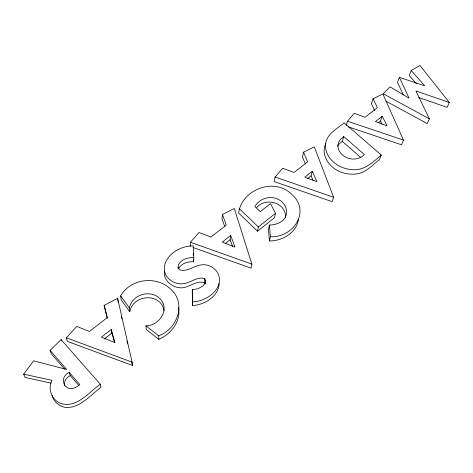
<?xml version="1.0" encoding="UTF-8"?>
<svg xmlns="http://www.w3.org/2000/svg" width="473" height="473" viewBox="0 0 473 473"><rect width="100%" height="100%" fill="white"/><g stroke="black" fill="none" stroke-linecap="round" stroke-linejoin="round"><path stroke-width="0.71" d="M178.085 268.688L178.398 264.827C181.336 259.293 187.935 257.336 193.835 257.637L193.256 245.972C178.599 245.126 158.739 259.192 165.881 275.262C169.505 280.921 176.187 284.551 182.956 283.735C190.27 283.297 197.466 275.925 204.655 278.715L205.72 280.601L205.43 283.889M190.193 246.492L190.388 242.271L199.056 232.462L210.934 237.038L226.265 225.124L222.476 214.476L234.289 208.463L251.878 264.123L251.098 268.161L192.96 247.474M178.64 268.404C181.62 263.201 187.97 261.522 193.605 261.746L193.835 257.637M205.72 280.601L205.453 282.777L202.686 286.159L197.939 288.778L192.298 289.677L192.493 305.653C204.383 304.766 218.425 296.861 219.129 283.741M192.493 305.653L192.298 289.677M205.022 283.924L204.318 282.671L204.655 278.715M222.476 214.476L221.991 218.857L224.799 226.786M285.367 217.574C286.987 202.929 265.306 196.656 256.827 207.564M164.338 271.555C163.327 279.768 171.114 286.597 178.735 287.673C187.698 289.352 195.828 279.785 204.318 282.671M298.463 219.437C296.547 232.923 282.204 241.011 269.439 240.946L268.481 229.364L269.403 225.077C276.267 224.982 284.551 222.008 286.289 214.582C287.288 210 285.586 205.14 282.127 202.012C274.121 194.486 260.168 196.987 254.858 206.541L260.262 211.685L270.509 203.626L275.493 213.323L274.523 217.675L257.537 231.238L238.581 212.974C241.869 189.33 274.529 176.943 291.817 194.438C311.264 211.372 292.864 238.15 270.379 236.737L269.439 240.946M232.592 246.463L230.103 239.722L230.67 235.483L222.239 242.117L234.951 247.018L230.67 235.483M257.537 231.238L258.359 226.957L275.493 213.323M303.56 152.2L307.669 161.849L293.993 172.479L282.659 168.252L275.103 177.026L274.163 181.597L332.158 201.669L333.631 197.259L314.279 146.861L303.56 152.2L302.389 156.882L305.369 163.924M307.627 178.54L311.068 175.82L312.334 171.244L316.934 181.691L304.813 177.156L312.334 171.244M346.248 125.363L347.543 121.242L354.206 113.301L365.061 117.245L377.395 107.655L373.067 98.816L382.888 94.021L403.493 140.114L401.494 144.797L348.11 126.758M337.61 146.092A14.84 12.002 17.4 0 1 338.958 144.147L342.245 141.279L343.747 136.537L364.364 154.559C356.547 162.86 341.311 159.058 338.171 148.256A14.97 12.062 17.4 0 1 340.43 139.417L343.747 136.537M373.067 98.816L371.37 103.717L374.734 110.629M378.199 122.838L380.446 121.07L382.237 116.257L387.062 125.812L375.456 121.591L382.237 116.257M418.735 97.527L447.038 107.341L449.35 102.517L419.953 65.463L411.191 70.524L424.713 85.844L399.36 77.341L397.486 82.314L403.38 95.02M411.191 70.524L409.234 75.52L416.406 83.686M381.268 155.049C373.014 162.204 363.861 171.078 351.942 169.612C345.166 169.163 338.615 166.549 333.512 162.05C327.659 157.054 323.975 149.084 326.104 141.403C328.676 132.594 337.728 128.437 344.173 122.891L381.268 155.049L379.429 159.667C372.074 165.302 365.31 173.36 355.412 174.088C348.707 174.626 341.843 173.248 336.084 169.695C327.487 164.563 320.972 153.429 325.773 143.644M178.516 307.279C181.177 321.09 171.161 334.157 158.839 339.342L158.721 335.783C176.736 329.468 186.599 304.234 171.528 289.979C157.615 275.369 130.666 278.065 120.68 295.938L121.171 299.811L129.768 311.737C133.084 294.076 161.11 292.42 164.066 310.838M129.768 311.737L129.366 307.953C132.008 294.395 150.633 288.92 160.051 298.853C170.398 309.508 159.159 325.72 145.991 325.85L146.234 329.492L158.839 339.342M449.35 102.517L415.927 90.946L429.407 118.829L427.225 123.595L385.956 101.145M51.09 383.1L25.193 377.466L23.65 374.173L33.618 360.804L66.74 369.502L50.073 350.31L61.129 339.655L100.27 384.194L101.003 387.375C90.16 395.014 79.813 409.05 64.872 407.324C58.942 406.059 53.449 401.441 52.077 395.422M66.344 337.805L76.774 326.388L89.427 331.484L107.347 317.554L104.131 305.375L117.629 298.309L132.073 362.123L132.464 365.475L67.408 341.388L66.344 337.805L132.073 362.123M100.27 384.194C88.93 392.283 76.129 409.074 60.071 403.167C51.551 399.449 47.56 388.593 52.006 380.339L23.65 374.173M104.403 338.928L111.865 333.039L111.273 329.409L101.411 337.166L114.951 342.635L111.273 329.409M225.645 243.24L230.103 239.722M69.194 372.328L79.819 384.561C76.679 387.434 72.351 389.581 68.065 388.12L65.475 386.193A9.921 8.993 -27.7 0 1 64.411 376.502L66.705 373.847L69.194 372.328L70.252 375.621L67.787 377.135L65.522 379.766A9.815 8.91 -28.2 0 0 64.724 385.773M192.718 301.857C206.677 301.668 225.656 287.785 217.515 272.519C214.056 267.144 207.647 263.857 201.244 264.904C193.995 265.513 186.628 272.69 179.48 269.675L178.114 267.334M347.543 121.242L403.493 140.114M275.103 177.026L333.631 197.259M190.388 242.271L251.878 264.123M429.407 118.829L383.213 93.772L390.006 86.837L409.08 98.171L399.36 77.341M145.991 325.85L158.721 335.783M342.245 141.279L360.461 157.255M239.22 208.569L258.359 226.957M64.523 369.017L51.321 353.792L50.073 350.31M70.252 375.621L78.855 385.542M120.68 295.938L129.366 307.953M380.446 121.07L382.036 124.239M311.068 175.82L313.061 180.367M61.129 339.655L61.502 340.844M111.865 333.039L114.555 342.706M107.229 318.43L104.131 305.375M121.407 316.555L121.892 318.713M126.935 341.015L127.586 343.895M131.648 361.88L132.464 365.475M117.629 298.309L118.149 302.17M269.403 225.077L270.379 236.737M193.209 253.782L193.286 255.231M193.498 259.576L193.605 261.746"/></g></svg>
